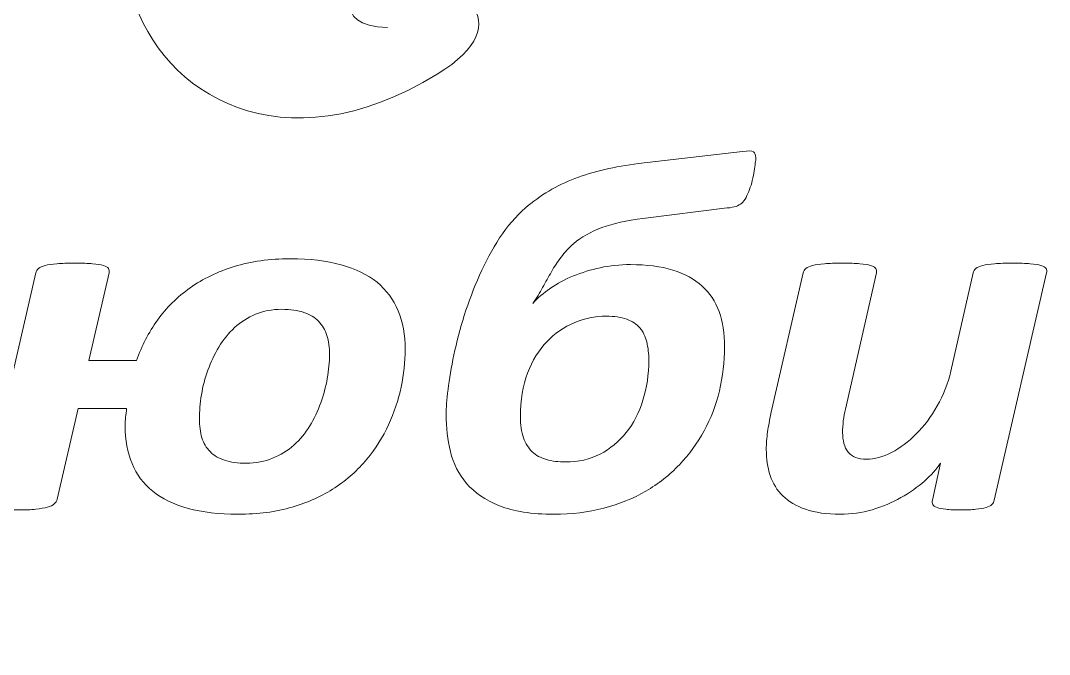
# Model space of a CAD drawing. Header units: millimetres. Extents: x -113 to 107, y -203 to 97.
# Drawn here: x -39.43 to 6.62, y -170.01 to -141.64 of the extents above; entities that cross this region are included whole.
import ezdxf

# ---------------------------------------------------------------- set-up
doc = ezdxf.new("R2010")
doc.units = ezdxf.units.MM
doc.header["$MEASUREMENT"] = 0
doc.layers.add('layer 1', color=7, linetype='Continuous')

msp = doc.modelspace()

# ---------------------------------------------------------------- linework, layer by layer
at = {"layer": 'layer 1', "color": 250, "lineweight": 9}
msp.add_open_spline([(-3.3033, -202.5771), (-75.337, -202.5771), (-113.3033, -118.6749), (-113.3033, -35.2346), (-113.3033, -35.2346), (-113.3033, 16.9181), (-86.5869, 71.1637), (-32.7617, 46.684), (-32.7617, 46.684), (-27.3094, 44.2044), (-23.9161, 50.394), (-26.9074, 56.0291), (-26.9074, 56.0291), (-26.9074, 56.0291), (-40.6664, 81.419), (-40.6664, 81.419), (-40.6664, 81.419), (-46.1561, 91.55), (-25.6913, 97.4228), (-3.3033, 97.4228), (-3.3033, 97.4228), (19.0847, 97.4228), (39.5495, 91.55), (34.0598, 81.419), (34.0598, 81.419), (34.0598, 81.419), (20.3008, 56.0291), (20.3008, 56.0291), (20.3008, 56.0291), (17.3095, 50.394), (20.7028, 44.2044), (26.1551, 46.684), (26.1551, 46.684), (79.9803, 71.1637), (106.6967, 16.9181), (106.6967, -35.2346), (106.6967, -35.2346), (106.6967, -118.6749), (68.7304, -202.5771), (-3.3033, -202.5771)], degree=3, knots=[0, 0, 0, 0, 0.1, 0.1, 0.1, 0.1, 0.2, 0.2, 0.2, 0.2, 0.3, 0.3, 0.3, 0.3, 0.4, 0.4, 0.4, 0.4, 0.5, 0.5, 0.5, 0.5, 0.6, 0.6, 0.6, 0.6, 0.7, 0.7, 0.7, 0.7, 0.8, 0.8, 0.8, 0.8, 0.9, 0.9, 0.9, 0.9, 1, 1, 1, 1], dxfattribs=at)
at = {"layer": 'layer 1', "color": 22, "lineweight": 9}
for points, knots in [([(-3.3033, -197.5771), (10.05, -197.5771), (22.7983, -194.5164), (34.6049, -188.1744), (34.6049, -188.1744), (58.1796, -175.511), (74.2704, -151.9016), (84.4597, -127.5536), (84.4597, -127.5536), (96.4413, -98.923), (101.7559, -66.2299), (101.7559, -35.2346), (101.7559, -35.2346), (101.7559, -33.2329), (101.7153, -31.2313), (101.6341, -29.2313), (101.6341, -29.2313), (101.0273, -14.2908), (98.1388, 1.4483), (92.1793, 15.1867), (92.1793, 15.1867), (87.2865, 26.4663), (79.7375, 37.5728), (68.7293, 43.4523), (68.7293, 43.4523), (55.6028, 50.4632), (41.2151, 48.0516), (28.1804, 42.1234), (28.1804, 42.1234), (25.1371, 40.7393), (21.7135, 40.7106), (18.8496, 42.5644), (18.8496, 42.5644), (13.5873, 45.9707), (13.1983, 53.2147), (15.9482, 58.3952), (15.9482, 58.3952), (15.9482, 58.3952), (15.9687, 58.4333), (15.9687, 58.4333), (15.9687, 58.4333), (15.9687, 58.4333), (29.7276, 83.8231), (29.7276, 83.8231), (29.7276, 83.8231), (29.8195, 83.9926), (30.0582, 84.4821), (30.016, 84.6966), (30.016, 84.6966), (29.9021, 85.2765), (28.6546, 86.2161), (28.2183, 86.5097), (28.2183, 86.5097), (26.1509, 87.9012), (23.3946, 88.8696), (21.0204, 89.5501), (21.0204, 89.5501), (13.4262, 91.727), (4.5658, 92.4228), (-3.3033, 92.4228), (-3.3033, 92.4228), (-11.1724, 92.4228), (-20.0328, 91.727), (-27.627, 89.5501), (-27.627, 89.5501), (-30.0012, 88.8696), (-32.7575, 87.9012), (-34.8249, 86.5097), (-34.8249, 86.5097), (-35.2612, 86.2161), (-36.5087, 85.2765), (-36.6226, 84.6966), (-36.6226, 84.6966), (-36.6648, 84.4821), (-36.4261, 83.9926), (-36.3342, 83.8232), (-36.3342, 83.8232), (-36.3342, 83.8232), (-22.5548, 58.3952), (-22.5548, 58.3952), (-22.5548, 58.3952), (-19.8049, 53.2147), (-20.1939, 45.9707), (-25.4562, 42.5644), (-25.4562, 42.5644), (-28.3201, 40.7106), (-31.7437, 40.7393), (-34.787, 42.1234), (-34.787, 42.1234), (-47.8217, 48.0516), (-62.2094, 50.4632), (-75.3359, 43.4523), (-75.3359, 43.4523), (-86.3441, 37.5728), (-93.8931, 26.4663), (-98.7859, 15.1867), (-98.7859, 15.1867), (-104.7454, 1.4483), (-107.6339, -14.2908), (-108.2407, -29.2313), (-108.2407, -29.2313), (-108.3219, -31.2313), (-108.3625, -33.2329), (-108.3625, -35.2346), (-108.3625, -35.2346), (-108.3625, -66.2299), (-103.0479, -98.923), (-91.0663, -127.5536), (-91.0663, -127.5536), (-80.877, -151.9016), (-64.7862, -175.511), (-41.2115, -188.1744), (-41.2115, -188.1744), (-29.4049, -194.5164), (-16.6566, -197.5771), (-3.3033, -197.5771)], [0, 0, 0, 0, 0.0344828, 0.0344828, 0.0344828, 0.0344828, 0.0689655, 0.0689655, 0.0689655, 0.0689655, 0.1034483, 0.1034483, 0.1034483, 0.1034483, 0.137931, 0.137931, 0.137931, 0.137931, 0.1724138, 0.1724138, 0.1724138, 0.1724138, 0.2068966, 0.2068966, 0.2068966, 0.2068966, 0.2413793, 0.2413793, 0.2413793, 0.2413793, 0.2758621, 0.2758621, 0.2758621, 0.2758621, 0.3103448, 0.3103448, 0.3103448, 0.3103448, 0.3448276, 0.3448276, 0.3448276, 0.3448276, 0.3793103, 0.3793103, 0.3793103, 0.3793103, 0.4137931, 0.4137931, 0.4137931, 0.4137931, 0.4482759, 0.4482759, 0.4482759, 0.4482759, 0.4827586, 0.4827586, 0.4827586, 0.4827586, 0.5172414, 0.5172414, 0.5172414, 0.5172414, 0.5517241, 0.5517241, 0.5517241, 0.5517241, 0.5862069, 0.5862069, 0.5862069, 0.5862069, 0.6206897, 0.6206897, 0.6206897, 0.6206897, 0.6551724, 0.6551724, 0.6551724, 0.6551724, 0.6896552, 0.6896552, 0.6896552, 0.6896552, 0.7241379, 0.7241379, 0.7241379, 0.7241379, 0.7586207, 0.7586207, 0.7586207, 0.7586207, 0.7931034, 0.7931034, 0.7931034, 0.7931034, 0.8275862, 0.8275862, 0.8275862, 0.8275862, 0.862069, 0.862069, 0.862069, 0.862069, 0.8965517, 0.8965517, 0.8965517, 0.8965517, 0.9310345, 0.9310345, 0.9310345, 0.9310345, 0.9655172, 0.9655172, 0.9655172, 0.9655172, 1, 1, 1, 1]), ([(29.2076, 84.588), (28.9729, 84.9595), (28.0748, 85.6456), (27.7806, 85.8436), (27.7806, 85.8436), (25.7641, 87.2007), (23.1262, 88.1151), (20.805, 88.7804), (20.805, 88.7804), (13.1947, 90.9619), (4.5877, 91.6228), (-3.3033, 91.6228), (-3.3033, 91.6228), (-11.1943, 91.6228), (-19.8013, 90.9619), (-27.4116, 88.7804), (-27.4116, 88.7804), (-29.7328, 88.1151), (-32.3707, 87.2007), (-34.3872, 85.8436), (-34.3872, 85.8436), (-34.6814, 85.6456), (-35.5795, 84.9595), (-35.8142, 84.588), (-35.8142, 84.588), (-35.7707, 84.4611), (-35.6873, 84.2932), (-35.6411, 84.2079), (-35.6411, 84.2079), (-35.6411, 84.2079), (-21.8593, 58.7753), (-21.8593, 58.7753), (-21.8593, 58.7753), (-18.9088, 53.2171), (-19.4145, 45.5256), (-25.0302, 41.8905), (-25.0302, 41.8905), (-28.1107, 39.8965), (-31.8302, 39.9016), (-35.111, 41.3937), (-35.111, 41.3937), (-38.9441, 43.137), (-42.9291, 44.5915), (-47.0201, 45.5774), (-47.0201, 45.5774), (-50.9956, 46.5355), (-55.0797, 47.049), (-59.1697, 46.9194), (-59.1697, 46.9194), (-64.7373, 46.7431), (-70.0348, 45.379), (-74.9669, 42.7448), (-74.9669, 42.7448), (-85.8063, 36.9554), (-93.2421, 25.9765), (-98.0621, 14.8651), (-98.0621, 14.8651), (-103.9943, 1.1896), (-106.8467, -14.3887), (-107.4508, -29.2642), (-107.4508, -29.2642), (-107.5315, -31.2532), (-107.572, -33.2439), (-107.572, -35.2346), (-107.572, -35.2346), (-107.572, -66.1742), (-102.2963, -98.6675), (-90.3383, -127.2416), (-90.3383, -127.2416), (-80.2203, -151.4195), (-64.2461, -174.8954), (-40.8409, -187.4678), (-40.8409, -187.4678), (-29.1554, -193.7447), (-16.5171, -196.7771), (-3.3033, -196.7771), (-3.3033, -196.7771), (9.9105, -196.7771), (22.5488, -193.7447), (34.2343, -187.4678), (34.2343, -187.4678), (57.6395, -174.8954), (73.6137, -151.4195), (83.7317, -127.2416), (83.7317, -127.2416), (95.6897, -98.6675), (100.9654, -66.1742), (100.9654, -35.2346), (100.9654, -35.2346), (100.9654, -33.2439), (100.9249, -31.2532), (100.8442, -29.2642), (100.8442, -29.2642), (100.2401, -14.3887), (97.3877, 1.1896), (91.4555, 14.8651), (91.4555, 14.8651), (86.6355, 25.9765), (79.1997, 36.9554), (68.3603, 42.7448), (68.3603, 42.7448), (63.4282, 45.379), (58.1307, 46.7431), (52.5631, 46.9194), (52.5631, 46.9194), (48.4731, 47.049), (44.389, 46.5355), (40.4135, 45.5774), (40.4135, 45.5774), (36.3225, 44.5915), (32.3375, 43.137), (28.5044, 41.3937), (28.5044, 41.3937), (25.2236, 39.9016), (21.5041, 39.8965), (18.4236, 41.8905), (18.4236, 41.8905), (12.8079, 45.5256), (12.3018, 53.2164), (15.2532, 58.7763), (15.2532, 58.7763), (15.2532, 58.7763), (15.2752, 58.8173), (15.2752, 58.8173), (15.2752, 58.8173), (15.2752, 58.8173), (29.0345, 84.2079), (29.0345, 84.2079), (29.0345, 84.2079), (29.0807, 84.2931), (29.1641, 84.4611), (29.2076, 84.588)], [0, 0, 0, 0, 0.030303, 0.030303, 0.030303, 0.030303, 0.0606061, 0.0606061, 0.0606061, 0.0606061, 0.0909091, 0.0909091, 0.0909091, 0.0909091, 0.1212121, 0.1212121, 0.1212121, 0.1212121, 0.1515152, 0.1515152, 0.1515152, 0.1515152, 0.1818182, 0.1818182, 0.1818182, 0.1818182, 0.2121212, 0.2121212, 0.2121212, 0.2121212, 0.2424242, 0.2424242, 0.2424242, 0.2424242, 0.2727273, 0.2727273, 0.2727273, 0.2727273, 0.3030303, 0.3030303, 0.3030303, 0.3030303, 0.3333333, 0.3333333, 0.3333333, 0.3333333, 0.3636364, 0.3636364, 0.3636364, 0.3636364, 0.3939394, 0.3939394, 0.3939394, 0.3939394, 0.4242424, 0.4242424, 0.4242424, 0.4242424, 0.4545455, 0.4545455, 0.4545455, 0.4545455, 0.4848485, 0.4848485, 0.4848485, 0.4848485, 0.5151515, 0.5151515, 0.5151515, 0.5151515, 0.5454545, 0.5454545, 0.5454545, 0.5454545, 0.5757576, 0.5757576, 0.5757576, 0.5757576, 0.6060606, 0.6060606, 0.6060606, 0.6060606, 0.6363636, 0.6363636, 0.6363636, 0.6363636, 0.6666667, 0.6666667, 0.6666667, 0.6666667, 0.6969697, 0.6969697, 0.6969697, 0.6969697, 0.7272727, 0.7272727, 0.7272727, 0.7272727, 0.7575758, 0.7575758, 0.7575758, 0.7575758, 0.7878788, 0.7878788, 0.7878788, 0.7878788, 0.8181818, 0.8181818, 0.8181818, 0.8181818, 0.8484848, 0.8484848, 0.8484848, 0.8484848, 0.8787879, 0.8787879, 0.8787879, 0.8787879, 0.9090909, 0.9090909, 0.9090909, 0.9090909, 0.9393939, 0.9393939, 0.9393939, 0.9393939, 0.969697, 0.969697, 0.969697, 0.969697, 1, 1, 1, 1]), ([(-32.6443, -113.8535), (-47.4127, -135.9276), (-14.4523, -122.8661), (-24.814, -120.8116), (-24.814, -120.8116), (-35.4278, -118.7072), (-36.685, -124.339), (-35.914, -130.9337), (-35.914, -130.9337), (-34.4626, -143.347), (-15.2131, -131.6324), (-23.868, -131.2686), (-23.868, -131.2686), (-42.1583, -130.4997), (-34.7282, -152.5537), (-20.7811, -144.0411), (-20.7811, -144.0411), (-16.9153, -141.6816), (-19.8803, -139.6419), (-22.4497, -139.834), (-22.4497, -139.834), (-24.8199, -140.0115), (-25.6096, -141.8748), (-23.0028, -141.9475)], [0, 0, 0, 0, 0.1666667, 0.1666667, 0.1666667, 0.1666667, 0.3333333, 0.3333333, 0.3333333, 0.3333333, 0.5, 0.5, 0.5, 0.5, 0.6666667, 0.6666667, 0.6666667, 0.6666667, 0.8333333, 0.8333333, 0.8333333, 0.8333333, 1, 1, 1, 1]), ([(-6.5236, -147.7894), (-6.5236, -147.8438), (-6.5326, -147.9214), (-6.5459, -148.0223), (-6.5459, -148.0223), (-6.5594, -148.1232), (-6.5728, -148.2435), (-6.5951, -148.3754), (-6.5951, -148.3754), (-6.6174, -148.5073), (-6.6487, -148.647), (-6.6799, -148.7906), (-6.6799, -148.7906), (-6.7157, -148.9342), (-6.7559, -149.07), (-6.805, -149.1981), (-6.805, -149.1981), (-6.8541, -149.33), (-6.9077, -149.4464), (-6.9613, -149.559), (-6.9613, -149.559), (-7.0194, -149.6676), (-7.0819, -149.753), (-7.1534, -149.8151), (-7.1534, -149.8151), (-7.2203, -149.8733), (-7.3097, -149.9199), (-7.4079, -149.9548), (-7.4079, -149.9548), (-7.5061, -149.9897), (-7.6402, -150.013), (-7.8053, -150.0285), (-7.8053, -150.0285), (-7.8053, -150.0285), (-11.5746, -150.4942), (-11.5746, -150.4942), (-11.5746, -150.4942), (-12.2982, -150.5873), (-12.91, -150.7231), (-13.4146, -150.9094), (-13.4146, -150.9094), (-13.9148, -151.0957), (-14.3346, -151.3324), (-14.674, -151.6195), (-14.674, -151.6195), (-14.8929, -151.8174), (-15.0805, -152.0192), (-15.2368, -152.2288), (-15.2368, -152.2288), (-15.3976, -152.4383), (-15.5405, -152.6556), (-15.67, -152.8846), (-15.67, -152.8846), (-15.7994, -153.1097), (-15.9334, -153.3425), (-16.063, -153.5831), (-16.063, -153.5831), (-16.1925, -153.8198), (-16.3399, -154.0604), (-16.5095, -154.3049), (-16.5095, -154.3049), (-16.2907, -154.0604), (-16.0272, -153.8353), (-15.7146, -153.6219), (-15.7146, -153.6219), (-15.4064, -153.4085), (-15.0625, -153.2261), (-14.6875, -153.0709), (-14.6875, -153.0709), (-14.3123, -152.9156), (-13.9148, -152.7915), (-13.4861, -152.7022), (-13.4861, -152.7022), (-13.0574, -152.6091), (-12.6108, -152.5625), (-12.1374, -152.5625), (-12.1374, -152.5625), (-11.405, -152.5625), (-10.7708, -152.644), (-10.2393, -152.807), (-10.2393, -152.807), (-9.7079, -152.97), (-9.2703, -153.2106), (-8.9264, -153.521), (-8.9264, -153.521), (-8.5825, -153.8315), (-8.3279, -154.2117), (-8.1672, -154.6658), (-8.1672, -154.6658), (-8.0064, -155.1237), (-7.9259, -155.6437), (-7.9259, -156.2374), (-7.9259, -156.2374), (-7.9259, -156.9204), (-8.0019, -157.5762), (-8.1537, -158.2165), (-8.1537, -158.2165), (-8.3056, -158.8529), (-8.5334, -159.4466), (-8.8326, -160.0015), (-8.8326, -160.0015), (-9.1362, -160.5526), (-9.5069, -161.0609), (-9.9446, -161.5227), (-9.9446, -161.5227), (-10.3867, -161.9845), (-10.8869, -162.3803), (-11.4496, -162.7063), (-11.4496, -162.7063), (-12.0123, -163.0322), (-12.6376, -163.2845), (-13.3298, -163.4669), (-13.3298, -163.4669), (-14.0176, -163.6492), (-14.759, -163.7385), (-15.5539, -163.7385), (-15.5539, -163.7385), (-16.5542, -163.7385), (-17.3715, -163.6143), (-18.0012, -163.3582), (-18.0012, -163.3582), (-18.6264, -163.106), (-19.1177, -162.7722), (-19.4705, -162.357), (-19.4705, -162.357), (-19.8233, -161.9457), (-20.0644, -161.4723), (-20.1895, -160.9367), (-20.1895, -160.9367), (-20.319, -160.4051), (-20.3816, -159.8463), (-20.3816, -159.272), (-20.3816, -159.272), (-20.3816, -158.9848), (-20.3503, -158.6084), (-20.2967, -158.1466), (-20.2967, -158.1466), (-20.2387, -157.6848), (-20.1494, -157.1726), (-20.0332, -156.606), (-20.0332, -156.606), (-19.9171, -156.0395), (-19.7608, -155.4535), (-19.5687, -154.8365), (-19.5687, -154.8365), (-19.3767, -154.2234), (-19.1489, -153.6219), (-18.89, -153.0359), (-18.89, -153.0359), (-18.6264, -152.45), (-18.3272, -151.8951), (-17.9878, -151.3712), (-17.9878, -151.3712), (-17.6439, -150.8473), (-17.2643, -150.401), (-16.8356, -150.0285), (-16.8356, -150.0285), (-16.1791, -149.462), (-15.4422, -149.0196), (-14.616, -148.7052), (-14.616, -148.7052), (-13.7943, -148.3909), (-12.843, -148.1697), (-11.7712, -148.0378), (-11.7712, -148.0378), (-11.7712, -148.0378), (-7.1266, -147.4945), (-7.1266, -147.4945), (-7.1266, -147.4945), (-6.863, -147.4635), (-6.6979, -147.4712), (-6.6309, -147.5178), (-6.6309, -147.5178), (-6.5594, -147.5605), (-6.5236, -147.6536), (-6.5236, -147.7894)], [0, 0, 0, 0, 0.0227273, 0.0227273, 0.0227273, 0.0227273, 0.0454545, 0.0454545, 0.0454545, 0.0454545, 0.0681818, 0.0681818, 0.0681818, 0.0681818, 0.0909091, 0.0909091, 0.0909091, 0.0909091, 0.1136364, 0.1136364, 0.1136364, 0.1136364, 0.1363636, 0.1363636, 0.1363636, 0.1363636, 0.1590909, 0.1590909, 0.1590909, 0.1590909, 0.1818182, 0.1818182, 0.1818182, 0.1818182, 0.2045455, 0.2045455, 0.2045455, 0.2045455, 0.2272727, 0.2272727, 0.2272727, 0.2272727, 0.25, 0.25, 0.25, 0.25, 0.2727273, 0.2727273, 0.2727273, 0.2727273, 0.2954545, 0.2954545, 0.2954545, 0.2954545, 0.3181818, 0.3181818, 0.3181818, 0.3181818, 0.3409091, 0.3409091, 0.3409091, 0.3409091, 0.3636364, 0.3636364, 0.3636364, 0.3636364, 0.3863636, 0.3863636, 0.3863636, 0.3863636, 0.4090909, 0.4090909, 0.4090909, 0.4090909, 0.4318182, 0.4318182, 0.4318182, 0.4318182, 0.4545455, 0.4545455, 0.4545455, 0.4545455, 0.4772727, 0.4772727, 0.4772727, 0.4772727, 0.5, 0.5, 0.5, 0.5, 0.5227273, 0.5227273, 0.5227273, 0.5227273, 0.5454545, 0.5454545, 0.5454545, 0.5454545, 0.5681818, 0.5681818, 0.5681818, 0.5681818, 0.5909091, 0.5909091, 0.5909091, 0.5909091, 0.6136364, 0.6136364, 0.6136364, 0.6136364, 0.6363636, 0.6363636, 0.6363636, 0.6363636, 0.6590909, 0.6590909, 0.6590909, 0.6590909, 0.6818182, 0.6818182, 0.6818182, 0.6818182, 0.7045455, 0.7045455, 0.7045455, 0.7045455, 0.7272727, 0.7272727, 0.7272727, 0.7272727, 0.75, 0.75, 0.75, 0.75, 0.7727273, 0.7727273, 0.7727273, 0.7727273, 0.7954545, 0.7954545, 0.7954545, 0.7954545, 0.8181818, 0.8181818, 0.8181818, 0.8181818, 0.8409091, 0.8409091, 0.8409091, 0.8409091, 0.8636364, 0.8636364, 0.8636364, 0.8636364, 0.8863636, 0.8863636, 0.8863636, 0.8863636, 0.9090909, 0.9090909, 0.9090909, 0.9090909, 0.9318182, 0.9318182, 0.9318182, 0.9318182, 0.9545455, 0.9545455, 0.9545455, 0.9545455, 0.9772727, 0.9772727, 0.9772727, 0.9772727, 1, 1, 1, 1]), ([(-22.2126, -156.3616), (-22.2126, -156.9087), (-22.2751, -157.4675), (-22.3957, -158.0457), (-22.3957, -158.0457), (-22.5207, -158.6201), (-22.7083, -159.1827), (-22.9583, -159.7338), (-22.9583, -159.7338), (-23.2129, -160.2809), (-23.539, -160.797), (-23.932, -161.2782), (-23.932, -161.2782), (-24.3294, -161.7594), (-24.8073, -162.1863), (-25.361, -162.551), (-25.361, -162.551), (-25.9148, -162.9197), (-26.549, -163.2107), (-27.2725, -163.4203), (-27.2725, -163.4203), (-27.9915, -163.6337), (-28.7999, -163.7385), (-29.6976, -163.7385), (-29.6976, -163.7385), (-30.5505, -163.7385), (-31.2963, -163.6531), (-31.9349, -163.4785), (-31.9349, -163.4785), (-32.5736, -163.3039), (-33.0962, -163.0478), (-33.5114, -162.7102), (-33.5114, -162.7102), (-33.9267, -162.3725), (-34.2349, -161.9612), (-34.4404, -161.4723), (-34.4404, -161.4723), (-34.6458, -160.9833), (-34.7486, -160.4206), (-34.7486, -159.7842), (-34.7486, -159.7842), (-34.7486, -159.6484), (-34.7396, -159.5165), (-34.7262, -159.3923), (-34.7262, -159.3923), (-34.7173, -159.2681), (-34.6994, -159.14), (-34.6815, -159.012), (-34.6815, -159.012), (-34.6815, -159.012), (-36.8565, -159.012), (-36.8565, -159.012), (-36.8565, -159.012), (-36.8565, -159.012), (-37.7943, -163.071), (-37.7943, -163.071), (-37.7943, -163.071), (-37.8122, -163.1448), (-37.8568, -163.2146), (-37.9193, -163.2728), (-37.9193, -163.2728), (-37.9864, -163.3349), (-38.0846, -163.3854), (-38.223, -163.4203), (-38.223, -163.4203), (-38.357, -163.4591), (-38.5312, -163.4901), (-38.75, -163.5134), (-38.75, -163.5134), (-38.9689, -163.5367), (-39.2368, -163.5483), (-39.5494, -163.5483), (-39.5494, -163.5483), (-39.8709, -163.5483), (-40.1345, -163.5367), (-40.3399, -163.5134), (-40.3399, -163.5134), (-40.5453, -163.4901), (-40.7061, -163.4591), (-40.8267, -163.4203), (-40.8267, -163.4203), (-40.9429, -163.3854), (-41.0187, -163.3349), (-41.0545, -163.2728), (-41.0545, -163.2728), (-41.0902, -163.2146), (-41.0991, -163.1448), (-41.0813, -163.071), (-41.0813, -163.071), (-41.0813, -163.071), (-38.75, -152.9389), (-38.75, -152.9389), (-38.75, -152.9389), (-38.7322, -152.8652), (-38.692, -152.7992), (-38.625, -152.741), (-38.625, -152.741), (-38.5624, -152.6828), (-38.4598, -152.6401), (-38.3258, -152.6052), (-38.3258, -152.6052), (-38.1918, -152.5703), (-38.0176, -152.5431), (-37.8033, -152.5237), (-37.8033, -152.5237), (-37.5889, -152.5043), (-37.321, -152.4965), (-36.9994, -152.4965), (-36.9994, -152.4965), (-36.6734, -152.4965), (-36.4098, -152.5043), (-36.2044, -152.5237), (-36.2044, -152.5237), (-36.0035, -152.5431), (-35.8382, -152.5703), (-35.7221, -152.6052), (-35.7221, -152.6052), (-35.606, -152.6401), (-35.5301, -152.6828), (-35.4943, -152.741), (-35.4943, -152.741), (-35.4587, -152.7992), (-35.4497, -152.8652), (-35.4675, -152.9389), (-35.4675, -152.9389), (-35.4675, -152.9389), (-36.3697, -156.8505), (-36.3697, -156.8505), (-36.3697, -156.8505), (-36.3697, -156.8505), (-34.2394, -156.8505), (-34.2394, -156.8505), (-34.2394, -156.8505), (-34.0117, -156.2063), (-33.699, -155.6049), (-33.3016, -155.0499), (-33.3016, -155.0499), (-32.9041, -154.4911), (-32.4173, -154.01), (-31.8412, -153.6064), (-31.8412, -153.6064), (-31.2695, -153.1989), (-30.6086, -152.8807), (-29.8627, -152.6479), (-29.8627, -152.6479), (-29.117, -152.4189), (-28.2863, -152.3025), (-27.3663, -152.3025), (-27.3663, -152.3025), (-26.4864, -152.3025), (-25.7228, -152.3918), (-25.0797, -152.5703), (-25.0797, -152.5703), (-24.4321, -152.7488), (-23.9007, -153.0088), (-23.4764, -153.3541), (-23.4764, -153.3541), (-23.0521, -153.6995), (-22.7351, -154.1225), (-22.5297, -154.627), (-22.5297, -154.627), (-22.3197, -155.1314), (-22.2126, -155.7096), (-22.2126, -156.3616)], [0, 0, 0, 0, 0.0243902, 0.0243902, 0.0243902, 0.0243902, 0.0487805, 0.0487805, 0.0487805, 0.0487805, 0.0731707, 0.0731707, 0.0731707, 0.0731707, 0.097561, 0.097561, 0.097561, 0.097561, 0.1219512, 0.1219512, 0.1219512, 0.1219512, 0.1463415, 0.1463415, 0.1463415, 0.1463415, 0.1707317, 0.1707317, 0.1707317, 0.1707317, 0.195122, 0.195122, 0.195122, 0.195122, 0.2195122, 0.2195122, 0.2195122, 0.2195122, 0.2439024, 0.2439024, 0.2439024, 0.2439024, 0.2682927, 0.2682927, 0.2682927, 0.2682927, 0.2926829, 0.2926829, 0.2926829, 0.2926829, 0.3170732, 0.3170732, 0.3170732, 0.3170732, 0.3414634, 0.3414634, 0.3414634, 0.3414634, 0.3658537, 0.3658537, 0.3658537, 0.3658537, 0.3902439, 0.3902439, 0.3902439, 0.3902439, 0.4146341, 0.4146341, 0.4146341, 0.4146341, 0.4390244, 0.4390244, 0.4390244, 0.4390244, 0.4634146, 0.4634146, 0.4634146, 0.4634146, 0.4878049, 0.4878049, 0.4878049, 0.4878049, 0.5121951, 0.5121951, 0.5121951, 0.5121951, 0.5365854, 0.5365854, 0.5365854, 0.5365854, 0.5609756, 0.5609756, 0.5609756, 0.5609756, 0.5853659, 0.5853659, 0.5853659, 0.5853659, 0.6097561, 0.6097561, 0.6097561, 0.6097561, 0.6341463, 0.6341463, 0.6341463, 0.6341463, 0.6585366, 0.6585366, 0.6585366, 0.6585366, 0.6829268, 0.6829268, 0.6829268, 0.6829268, 0.7073171, 0.7073171, 0.7073171, 0.7073171, 0.7317073, 0.7317073, 0.7317073, 0.7317073, 0.7560976, 0.7560976, 0.7560976, 0.7560976, 0.7804878, 0.7804878, 0.7804878, 0.7804878, 0.804878, 0.804878, 0.804878, 0.804878, 0.8292683, 0.8292683, 0.8292683, 0.8292683, 0.8536585, 0.8536585, 0.8536585, 0.8536585, 0.8780488, 0.8780488, 0.8780488, 0.8780488, 0.902439, 0.902439, 0.902439, 0.902439, 0.9268293, 0.9268293, 0.9268293, 0.9268293, 0.9512195, 0.9512195, 0.9512195, 0.9512195, 0.9756098, 0.9756098, 0.9756098, 0.9756098, 1, 1, 1, 1]), ([(4.1501, -163.1021), (4.1322, -163.1797), (4.0965, -163.2457), (4.0384, -163.3039), (4.0384, -163.3039), (3.9803, -163.3582), (3.8955, -163.4048), (3.7794, -163.4397), (3.7794, -163.4397), (3.6588, -163.4746), (3.507, -163.4979), (3.3239, -163.5173), (3.3239, -163.5173), (3.1408, -163.5367), (2.9175, -163.5483), (2.6451, -163.5483), (2.6451, -163.5483), (2.3771, -163.5483), (2.1538, -163.5367), (1.984, -163.5173), (1.984, -163.5173), (1.8144, -163.4979), (1.6805, -163.4746), (1.5867, -163.4397), (1.5867, -163.4397), (1.4884, -163.4048), (1.4259, -163.3582), (1.3946, -163.3039), (1.3946, -163.3039), (1.3678, -163.2457), (1.3633, -163.1797), (1.3901, -163.1021), (1.3901, -163.1021), (1.3901, -163.1021), (1.7429, -161.4567), (1.7429, -161.4567), (1.7429, -161.4567), (1.5687, -161.7206), (1.3276, -161.9884), (1.0239, -162.2561), (1.0239, -162.2561), (0.7158, -162.5239), (0.3674, -162.7722), (-0.0301, -162.9934), (-0.0301, -162.9934), (-0.4276, -163.2185), (-0.8563, -163.397), (-1.3208, -163.5367), (-1.3208, -163.5367), (-1.7808, -163.6725), (-2.2586, -163.7385), (-2.7454, -163.7385), (-2.7454, -163.7385), (-3.3572, -163.7385), (-3.8708, -163.6648), (-4.2951, -163.5173), (-4.2951, -163.5173), (-4.7194, -163.3698), (-5.0588, -163.1681), (-5.3178, -162.9158), (-5.3178, -162.9158), (-5.5724, -162.6636), (-5.7599, -162.357), (-5.8805, -162), (-5.8805, -162), (-5.9966, -161.643), (-6.0547, -161.2588), (-6.0547, -160.8397), (-6.0547, -160.8397), (-6.0547, -160.5836), (-6.0368, -160.3197), (-5.9966, -160.052), (-5.9966, -160.052), (-5.9564, -159.7803), (-5.9073, -159.5087), (-5.8448, -159.2254), (-5.8448, -159.2254), (-5.8448, -159.2254), (-4.4067, -152.9389), (-4.4067, -152.9389), (-4.4067, -152.9389), (-4.3888, -152.8652), (-4.3487, -152.7992), (-4.2817, -152.741), (-4.2817, -152.741), (-4.2147, -152.6828), (-4.1164, -152.6401), (-3.9825, -152.6052), (-3.9825, -152.6052), (-3.844, -152.5703), (-3.6698, -152.5431), (-3.451, -152.5237), (-3.451, -152.5237), (-3.2322, -152.5043), (-2.9687, -152.4965), (-2.6516, -152.4965), (-2.6516, -152.4965), (-2.3301, -152.4965), (-2.0665, -152.5043), (-1.8611, -152.5237), (-1.8611, -152.5237), (-1.6557, -152.5431), (-1.4994, -152.5703), (-1.3833, -152.6052), (-1.3833, -152.6052), (-1.2716, -152.6401), (-1.1957, -152.6828), (-1.1555, -152.741), (-1.1555, -152.741), (-1.1153, -152.7992), (-1.1064, -152.8652), (-1.1242, -152.9389), (-1.1242, -152.9389), (-1.1242, -152.9389), (-2.5087, -159.0314), (-2.5087, -159.0314), (-2.5087, -159.0314), (-2.5533, -159.1983), (-2.5846, -159.3729), (-2.607, -159.5553), (-2.607, -159.5553), (-2.6293, -159.7376), (-2.6382, -159.9123), (-2.6382, -160.0791), (-2.6382, -160.0791), (-2.6382, -160.2615), (-2.6203, -160.4245), (-2.5802, -160.572), (-2.5802, -160.572), (-2.54, -160.7233), (-2.4774, -160.8475), (-2.3926, -160.9561), (-2.3926, -160.9561), (-2.3033, -161.0609), (-2.1916, -161.1385), (-2.0577, -161.1929), (-2.0577, -161.1929), (-1.9237, -161.2472), (-1.7584, -161.2743), (-1.5664, -161.2743), (-1.5664, -161.2743), (-1.2091, -161.2743), (-0.8384, -161.1735), (-0.4499, -160.9717), (-0.4499, -160.9717), (-0.0614, -160.7699), (0.3093, -160.4944), (0.6577, -160.1412), (0.6577, -160.1412), (1.006, -159.7881), (1.3186, -159.3729), (1.591, -158.8917), (1.591, -158.8917), (1.8679, -158.4105), (2.0734, -157.8905), (2.2118, -157.3278), (2.2118, -157.3278), (2.2118, -157.3278), (3.2078, -152.9389), (3.2078, -152.9389), (3.2078, -152.9389), (3.2167, -152.8652), (3.2569, -152.7992), (3.3239, -152.741), (3.3239, -152.741), (3.3953, -152.6828), (3.498, -152.6401), (3.6321, -152.6052), (3.6321, -152.6052), (3.7705, -152.5703), (3.9447, -152.5431), (4.1634, -152.5237), (4.1634, -152.5237), (4.3823, -152.5043), (4.6458, -152.4965), (4.9629, -152.4965), (4.9629, -152.4965), (5.2845, -152.4965), (5.5479, -152.5043), (5.7533, -152.5237), (5.7533, -152.5237), (5.9588, -152.5431), (6.1196, -152.5703), (6.2357, -152.6052), (6.2357, -152.6052), (6.3563, -152.6401), (6.4322, -152.6828), (6.4679, -152.741), (6.4679, -152.741), (6.4992, -152.7992), (6.5081, -152.8652), (6.4902, -152.9389), (6.4902, -152.9389), (6.4902, -152.9389), (4.1501, -163.1021), (4.1501, -163.1021)], [0, 0, 0, 0, 0.0204082, 0.0204082, 0.0204082, 0.0204082, 0.0408163, 0.0408163, 0.0408163, 0.0408163, 0.0612245, 0.0612245, 0.0612245, 0.0612245, 0.0816327, 0.0816327, 0.0816327, 0.0816327, 0.1020408, 0.1020408, 0.1020408, 0.1020408, 0.122449, 0.122449, 0.122449, 0.122449, 0.1428571, 0.1428571, 0.1428571, 0.1428571, 0.1632653, 0.1632653, 0.1632653, 0.1632653, 0.1836735, 0.1836735, 0.1836735, 0.1836735, 0.2040816, 0.2040816, 0.2040816, 0.2040816, 0.2244898, 0.2244898, 0.2244898, 0.2244898, 0.244898, 0.244898, 0.244898, 0.244898, 0.2653061, 0.2653061, 0.2653061, 0.2653061, 0.2857143, 0.2857143, 0.2857143, 0.2857143, 0.3061224, 0.3061224, 0.3061224, 0.3061224, 0.3265306, 0.3265306, 0.3265306, 0.3265306, 0.3469388, 0.3469388, 0.3469388, 0.3469388, 0.3673469, 0.3673469, 0.3673469, 0.3673469, 0.3877551, 0.3877551, 0.3877551, 0.3877551, 0.4081633, 0.4081633, 0.4081633, 0.4081633, 0.4285714, 0.4285714, 0.4285714, 0.4285714, 0.4489796, 0.4489796, 0.4489796, 0.4489796, 0.4693878, 0.4693878, 0.4693878, 0.4693878, 0.4897959, 0.4897959, 0.4897959, 0.4897959, 0.5102041, 0.5102041, 0.5102041, 0.5102041, 0.5306122, 0.5306122, 0.5306122, 0.5306122, 0.5510204, 0.5510204, 0.5510204, 0.5510204, 0.5714286, 0.5714286, 0.5714286, 0.5714286, 0.5918367, 0.5918367, 0.5918367, 0.5918367, 0.6122449, 0.6122449, 0.6122449, 0.6122449, 0.6326531, 0.6326531, 0.6326531, 0.6326531, 0.6530612, 0.6530612, 0.6530612, 0.6530612, 0.6734694, 0.6734694, 0.6734694, 0.6734694, 0.6938776, 0.6938776, 0.6938776, 0.6938776, 0.7142857, 0.7142857, 0.7142857, 0.7142857, 0.7346939, 0.7346939, 0.7346939, 0.7346939, 0.755102, 0.755102, 0.755102, 0.755102, 0.7755102, 0.7755102, 0.7755102, 0.7755102, 0.7959184, 0.7959184, 0.7959184, 0.7959184, 0.8163265, 0.8163265, 0.8163265, 0.8163265, 0.8367347, 0.8367347, 0.8367347, 0.8367347, 0.8571429, 0.8571429, 0.8571429, 0.8571429, 0.877551, 0.877551, 0.877551, 0.877551, 0.8979592, 0.8979592, 0.8979592, 0.8979592, 0.9183673, 0.9183673, 0.9183673, 0.9183673, 0.9387755, 0.9387755, 0.9387755, 0.9387755, 0.9591837, 0.9591837, 0.9591837, 0.9591837, 0.9795918, 0.9795918, 0.9795918, 0.9795918, 1, 1, 1, 1]), ([(-25.6022, -156.5905), (-25.6022, -156.2723), (-25.6424, -155.9852), (-25.7183, -155.7368), (-25.7183, -155.7368), (-25.7987, -155.4846), (-25.9238, -155.275), (-26.0934, -155.1004), (-26.0934, -155.1004), (-26.2632, -154.9258), (-26.4821, -154.7938), (-26.7545, -154.7007), (-26.7545, -154.7007), (-27.0224, -154.6114), (-27.3529, -154.5649), (-27.737, -154.5649), (-27.737, -154.5649), (-28.1701, -154.5649), (-28.5632, -154.6386), (-28.9115, -154.7861), (-28.9115, -154.7861), (-29.2599, -154.9335), (-29.5725, -155.1353), (-29.8494, -155.3837), (-29.8494, -155.3837), (-30.1218, -155.6359), (-30.3585, -155.9231), (-30.555, -156.2529), (-30.555, -156.2529), (-30.7515, -156.5828), (-30.9123, -156.9281), (-31.0463, -157.289), (-31.0463, -157.289), (-31.1757, -157.6499), (-31.274, -158.0147), (-31.332, -158.3911), (-31.332, -158.3911), (-31.3946, -158.7675), (-31.4258, -159.1245), (-31.4258, -159.466), (-31.4258, -159.466), (-31.4258, -159.7842), (-31.3856, -160.0675), (-31.3142, -160.312), (-31.3142, -160.312), (-31.2382, -160.5603), (-31.1177, -160.766), (-30.948, -160.9367), (-30.948, -160.9367), (-30.7782, -161.1075), (-30.5594, -161.2355), (-30.3004, -161.3248), (-30.3004, -161.3248), (-30.0369, -161.4102), (-29.7154, -161.4567), (-29.3312, -161.4567), (-29.3312, -161.4567), (-28.8937, -161.4567), (-28.5007, -161.3791), (-28.1478, -161.2317), (-28.1478, -161.2317), (-27.795, -161.0842), (-27.4779, -160.8902), (-27.1965, -160.6418), (-27.1965, -160.6418), (-26.9197, -160.3973), (-26.683, -160.1102), (-26.4864, -159.7842), (-26.4864, -159.7842), (-26.29, -159.4583), (-26.1247, -159.1129), (-25.9952, -158.7559), (-25.9952, -158.7559), (-25.8657, -158.395), (-25.7675, -158.0302), (-25.7005, -157.6577), (-25.7005, -157.6577), (-25.6335, -157.2851), (-25.6022, -156.9281), (-25.6022, -156.5905)], [0, 0, 0, 0, 0.05, 0.05, 0.05, 0.05, 0.1, 0.1, 0.1, 0.1, 0.15, 0.15, 0.15, 0.15, 0.2, 0.2, 0.2, 0.2, 0.25, 0.25, 0.25, 0.25, 0.3, 0.3, 0.3, 0.3, 0.35, 0.35, 0.35, 0.35, 0.4, 0.4, 0.4, 0.4, 0.45, 0.45, 0.45, 0.45, 0.5, 0.5, 0.5, 0.5, 0.55, 0.55, 0.55, 0.55, 0.6, 0.6, 0.6, 0.6, 0.65, 0.65, 0.65, 0.65, 0.7, 0.7, 0.7, 0.7, 0.75, 0.75, 0.75, 0.75, 0.8, 0.8, 0.8, 0.8, 0.85, 0.85, 0.85, 0.85, 0.9, 0.9, 0.9, 0.9, 0.95, 0.95, 0.95, 0.95, 1, 1, 1, 1]), ([(-11.3112, -156.8505), (-11.3112, -156.5478), (-11.3424, -156.2723), (-11.405, -156.0278), (-11.405, -156.0278), (-11.4675, -155.7795), (-11.5701, -155.5699), (-11.7131, -155.3992), (-11.7131, -155.3992), (-11.856, -155.2323), (-12.0525, -155.1004), (-12.3027, -155.0073), (-12.3027, -155.0073), (-12.5483, -154.918), (-12.8563, -154.8714), (-13.2226, -154.8714), (-13.2226, -154.8714), (-13.7139, -154.8714), (-14.1872, -154.9685), (-14.6517, -155.1625), (-14.6517, -155.1625), (-15.1117, -155.3565), (-15.5225, -155.6398), (-15.8799, -156.0162), (-15.8799, -156.0162), (-16.2371, -156.3887), (-16.523, -156.8583), (-16.7373, -157.4171), (-16.7373, -157.4171), (-16.9517, -157.9798), (-17.0588, -158.6317), (-17.0588, -159.3729), (-17.0588, -159.3729), (-17.0588, -159.7376), (-17.0098, -160.052), (-16.9204, -160.312), (-16.9204, -160.312), (-16.8267, -160.572), (-16.6971, -160.7854), (-16.5275, -160.9445), (-16.5275, -160.9445), (-16.3577, -161.1036), (-16.1478, -161.2161), (-15.8932, -161.2899), (-15.8932, -161.2899), (-15.6387, -161.3636), (-15.3573, -161.3985), (-15.0402, -161.3985), (-15.0402, -161.3985), (-14.4686, -161.3985), (-13.9506, -161.2821), (-13.4906, -161.0454), (-13.4906, -161.0454), (-13.0351, -160.8087), (-12.6421, -160.4866), (-12.3205, -160.0791), (-12.3205, -160.0791), (-11.999, -159.6717), (-11.7489, -159.1866), (-11.5746, -158.6278), (-11.5746, -158.6278), (-11.4005, -158.0729), (-11.3112, -157.4792), (-11.3112, -156.8505)], [0, 0, 0, 0, 0.0625, 0.0625, 0.0625, 0.0625, 0.125, 0.125, 0.125, 0.125, 0.1875, 0.1875, 0.1875, 0.1875, 0.25, 0.25, 0.25, 0.25, 0.3125, 0.3125, 0.3125, 0.3125, 0.375, 0.375, 0.375, 0.375, 0.4375, 0.4375, 0.4375, 0.4375, 0.5, 0.5, 0.5, 0.5, 0.5625, 0.5625, 0.5625, 0.5625, 0.625, 0.625, 0.625, 0.625, 0.6875, 0.6875, 0.6875, 0.6875, 0.75, 0.75, 0.75, 0.75, 0.8125, 0.8125, 0.8125, 0.8125, 0.875, 0.875, 0.875, 0.875, 0.9375, 0.9375, 0.9375, 0.9375, 1, 1, 1, 1])]:
    msp.add_open_spline(points, degree=3, knots=knots, dxfattribs=at)

doc.saveas('drawing.dxf')
